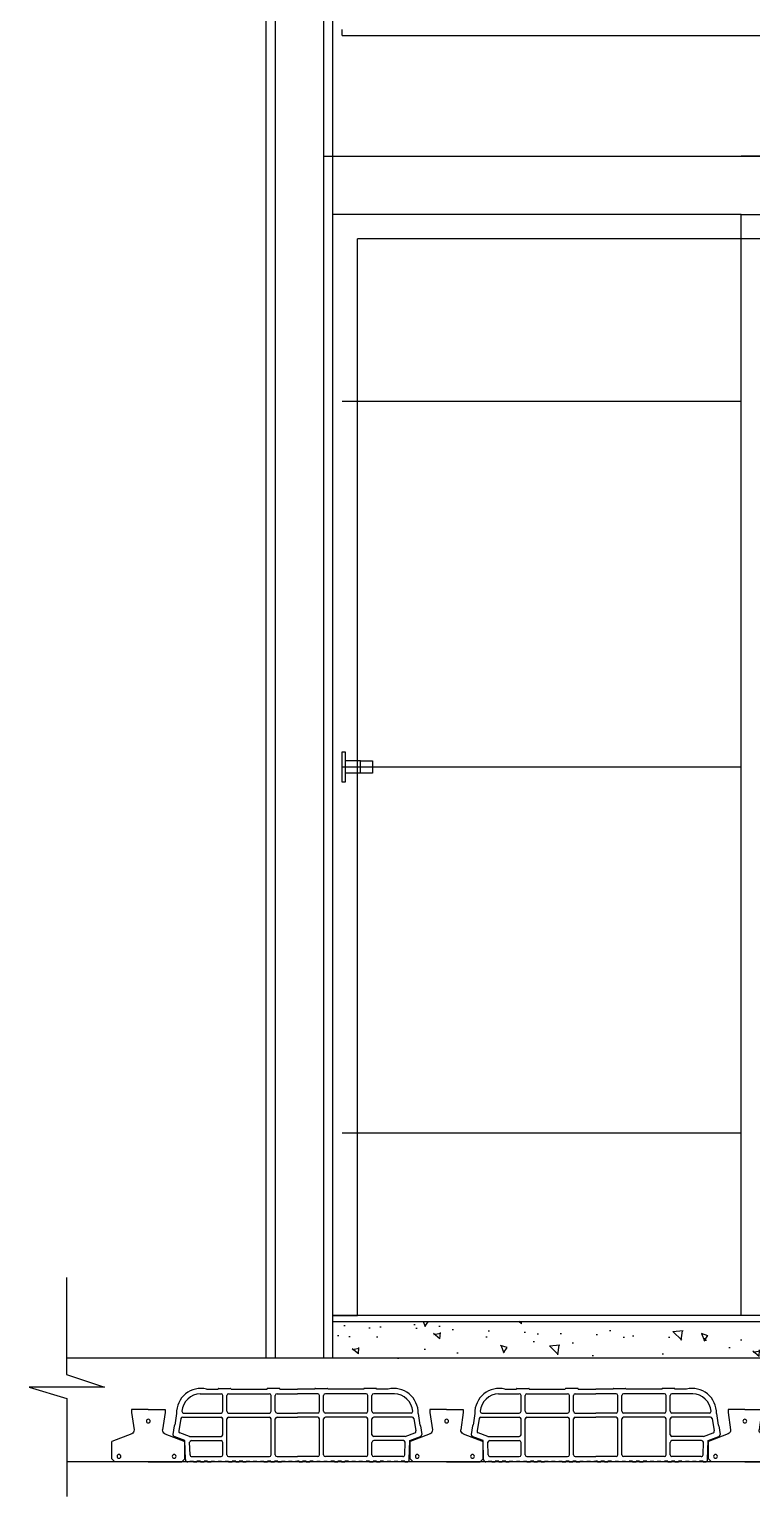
# Model space of a CAD drawing. Header units: metres. Extents: x 198 to 412, y -54 to 17.
# Drawn here: x 279.873 to 281.058, y -26.443 to -24.036 of the extents above; entities that cross this region are included whole.
import ezdxf

# ---------------------------------------------------------------- set-up
doc = ezdxf.new("R2010")
doc.units = ezdxf.units.M
doc.header["$LTSCALE"] = 10
for name, color, linetype in [('01', 1, 'Continuous'), ('02', 2, 'Continuous'), ('02-LH ladrillo hueco 02', 1, 'Continuous'), ('1_MUROS', 6, 'Continuous'), ('A-MUROS', 6, 'Continuous'), ('A-PISOS', 1, 'Continuous'), ('aberturas', 2, 'Continuous'), ('Corte t', 2, 'Continuous'), ('HT-253', 253, 'Continuous'), ('Losa rap sapito', 251, 'Continuous'), ('piso', 1, 'Continuous'), ('TM-REVEST', 252, 'Continuous')]:
    doc.layers.add(name, color=color, linetype=linetype)

# ---------------------------------------------------------------- blocks, each defined once
blk = doc.blocks.new('Losa rap zapito')
at = {"layer": 'Losa rap sapito'}
for p, q in [((283.7711, -291.7719), (283.8051, -291.7719)), ((283.7813, -291.7641), (283.8003, -291.7641)), ((283.8012, -291.7632), (283.8205, -291.7632)), ((283.808, -291.8006), (283.808, -291.7747)), ((283.8147, -291.8006), (283.8147, -291.7747)), ((283.8176, -291.7719), (283.8844, -291.7719)), ((283.8215, -291.7641), (283.8806, -291.7641)), ((283.9008, -291.7632), (283.8815, -291.7632)), ((283.8873, -291.8006), (283.8873, -291.7747)), ((283.8941, -291.8006), (283.8941, -291.7747)), ((283.897, -291.7719), (283.9304, -291.7719)), ((283.9018, -291.7641), (283.9304, -291.7641)), ((283.959, -291.7641), (283.9304, -291.7641)), ((283.9638, -291.7719), (283.9304, -291.7719)), ((283.9599, -291.7632), (283.9792, -291.7632)), ((283.9667, -291.8006), (283.9667, -291.7747)), ((283.9734, -291.8006), (283.9734, -291.7747)), ((284.0431, -291.7719), (283.9763, -291.7719)), ((284.0393, -291.7641), (283.9802, -291.7641)), ((284.0595, -291.7632), (284.0402, -291.7632)), ((284.046, -291.8006), (284.046, -291.7747)), ((284.0527, -291.8006), (284.0527, -291.7747)), ((284.0896, -291.7719), (284.0556, -291.7719)), ((284.0795, -291.7641), (284.0605, -291.7641)), ((283.732, -291.8042), (283.7293, -291.8235)), ((283.7437, -291.8035), (283.8051, -291.8035)), ((283.8176, -291.8035), (283.8844, -291.8035)), ((283.897, -291.8035), (283.9304, -291.8035)), ((283.9638, -291.8035), (283.9304, -291.8035)), ((284.0431, -291.8035), (283.9763, -291.8035)), ((284.117, -291.8035), (284.0556, -291.8035)), ((284.1287, -291.8042), (284.1314, -291.8235)), ((283.7282, -291.8243), (283.7262, -291.8386)), ((283.7394, -291.8124), (283.7357, -291.8329)), ((283.7422, -291.8103), (283.8051, -291.8103)), ((283.7534, -291.8103), (283.8051, -291.8103)), ((283.808, -291.8391), (283.808, -291.8132)), ((283.8147, -291.8721), (283.8147, -291.8132)), ((283.8176, -291.8103), (283.8844, -291.8103)), ((283.8873, -291.8721), (283.8873, -291.8132)), ((283.8941, -291.8721), (283.8941, -291.8132)), ((283.897, -291.8103), (283.9304, -291.8103)), ((283.9638, -291.8103), (283.9304, -291.8103)), ((283.9667, -291.8721), (283.9667, -291.8132)), ((283.9734, -291.8721), (283.9734, -291.8132)), ((284.0431, -291.8103), (283.9763, -291.8103)), ((284.046, -291.8721), (284.046, -291.8132)), ((284.0527, -291.8391), (284.0527, -291.8132)), ((284.1186, -291.8103), (284.0556, -291.8103)), ((284.1073, -291.8103), (284.0556, -291.8103)), ((284.1214, -291.8124), (284.125, -291.8329)), ((284.1325, -291.8243), (284.1346, -291.8386)), ((283.7459, -291.8484), (283.728, -291.8417)), ((283.7534, -291.842), (283.7376, -291.836)), ((283.7466, -291.8799), (283.7459, -291.8484)), ((283.7534, -291.842), (283.8051, -291.842)), ((283.7542, -291.8721), (283.7536, -291.851)), ((283.7565, -291.8487), (283.8051, -291.8487)), ((283.808, -291.8721), (283.808, -291.8516)), ((284.0527, -291.8721), (284.0527, -291.8516)), ((284.1073, -291.842), (284.0556, -291.842)), ((284.1043, -291.8487), (284.0556, -291.8487)), ((284.1066, -291.8721), (284.1071, -291.851)), ((284.1073, -291.842), (284.1232, -291.836)), ((284.1141, -291.8799), (284.1149, -291.8484)), ((284.1149, -291.8484), (284.1327, -291.8417)), ((283.7571, -291.8749), (283.8051, -291.8749)), ((283.8176, -291.8749), (283.8844, -291.8749)), ((283.897, -291.8749), (283.9304, -291.8749)), ((283.9638, -291.8749), (283.9304, -291.8749)), ((284.0431, -291.8749), (283.9763, -291.8749)), ((284.1037, -291.8749), (284.0556, -291.8749)), ((283.7541, -291.8836), (283.7504, -291.8836)), ((283.7541, -291.8836), (283.7516, -291.8836)), ((283.7541, -291.8836), (283.7516, -291.8836)), ((283.7541, -291.8836), (283.7541, -291.8827)), ((283.7541, -291.8827), (283.7598, -291.8827)), ((283.7598, -291.8836), (283.7598, -291.8827)), ((283.7598, -291.8836), (283.7656, -291.8836)), ((283.7714, -291.8827), (283.7656, -291.8827)), ((283.7656, -291.8836), (283.7656, -291.8827)), ((283.7714, -291.8836), (283.7714, -291.8827)), ((283.7714, -291.8836), (283.7772, -291.8836)), ((283.7772, -291.8836), (283.7772, -291.8827)), ((283.783, -291.8827), (283.7772, -291.8827)), ((283.783, -291.8836), (283.783, -291.8827)), ((283.783, -291.8836), (283.7887, -291.8836)), ((283.7887, -291.8836), (283.7887, -291.8827)), ((283.7887, -291.8827), (283.7945, -291.8827)), ((283.7945, -291.8836), (283.7945, -291.8827)), ((283.8003, -291.8836), (283.7945, -291.8836)), ((283.8003, -291.8827), (283.8061, -291.8827)), ((283.8003, -291.8836), (283.8003, -291.8827)), ((283.8061, -291.8836), (283.8061, -291.8827)), ((283.8119, -291.8836), (283.8061, -291.8836)), ((283.8119, -291.8827), (283.8176, -291.8827)), ((283.8119, -291.8836), (283.8119, -291.8827)), ((283.8119, -291.8827), (283.8176, -291.8827)), ((283.8176, -291.8836), (283.8176, -291.8827)), ((283.8176, -291.8836), (283.8234, -291.8836)), ((283.8292, -291.8827), (283.8234, -291.8827)), ((283.8234, -291.8836), (283.8234, -291.8827)), ((283.8292, -291.8836), (283.8292, -291.8827)), ((283.8292, -291.8836), (283.835, -291.8836)), ((283.835, -291.8836), (283.835, -291.8827)), ((283.8408, -291.8827), (283.835, -291.8827)), ((283.8408, -291.8836), (283.8408, -291.8827)), ((283.8408, -291.8836), (283.8465, -291.8836)), ((283.8465, -291.8836), (283.8465, -291.8827)), ((283.8465, -291.8827), (283.8523, -291.8827)), ((283.8523, -291.8836), (283.8523, -291.8827)), ((283.8581, -291.8836), (283.8523, -291.8836)), ((283.8581, -291.8827), (283.8639, -291.8827)), ((283.8581, -291.8836), (283.8581, -291.8827)), ((283.8639, -291.8836), (283.8639, -291.8827)), ((283.8697, -291.8836), (283.8639, -291.8836)), ((283.8697, -291.8827), (283.8755, -291.8827)), ((283.8697, -291.8836), (283.8697, -291.8827)), ((283.8697, -291.8827), (283.8755, -291.8827)), ((283.8755, -291.8836), (283.8755, -291.8827)), ((283.8755, -291.8836), (283.8812, -291.8836)), ((283.887, -291.8827), (283.8812, -291.8827)), ((283.8812, -291.8836), (283.8812, -291.8827)), ((283.887, -291.8836), (283.887, -291.8827)), ((283.887, -291.8836), (283.8928, -291.8836)), ((283.8928, -291.8836), (283.8928, -291.8827)), ((283.8986, -291.8827), (283.8928, -291.8827)), ((283.8986, -291.8836), (283.8986, -291.8827)), ((283.8986, -291.8836), (283.9044, -291.8836)), ((283.9044, -291.8836), (283.9044, -291.8827)), ((283.9044, -291.8827), (283.9101, -291.8827)), ((283.9101, -291.8836), (283.9101, -291.8827)), ((283.9159, -291.8836), (283.9101, -291.8836)), ((283.9159, -291.8827), (283.9217, -291.8827)), ((283.9159, -291.8836), (283.9159, -291.8827)), ((283.9217, -291.8836), (283.9217, -291.8827)), ((283.9275, -291.8836), (283.9217, -291.8836)), ((283.9275, -291.8836), (283.9275, -291.8827)), ((283.9275, -291.8827), (283.9304, -291.8827)), ((283.9333, -291.8827), (283.9304, -291.8827)), ((283.9333, -291.8836), (283.9333, -291.8827)), ((283.9333, -291.8836), (283.939, -291.8836)), ((283.9448, -291.8827), (283.939, -291.8827)), ((283.939, -291.8836), (283.939, -291.8827)), ((283.9448, -291.8836), (283.9448, -291.8827)), ((283.9448, -291.8836), (283.9506, -291.8836)), ((283.9506, -291.8836), (283.9506, -291.8827)), ((283.9564, -291.8827), (283.9506, -291.8827)), ((283.9564, -291.8836), (283.9564, -291.8827)), ((283.9622, -291.8836), (283.9564, -291.8836)), ((283.9622, -291.8836), (283.9622, -291.8827)), ((283.9622, -291.8827), (283.9679, -291.8827)), ((283.9679, -291.8836), (283.9679, -291.8827)), ((283.9737, -291.8836), (283.9679, -291.8836)), ((283.9737, -291.8827), (283.9795, -291.8827)), ((283.9737, -291.8836), (283.9737, -291.8827)), ((283.9795, -291.8836), (283.9795, -291.8827)), ((283.9853, -291.8836), (283.9795, -291.8836)), ((283.9911, -291.8827), (283.9853, -291.8827)), ((283.9853, -291.8836), (283.9853, -291.8827)), ((283.9911, -291.8827), (283.9853, -291.8827)), ((283.9911, -291.8836), (283.9911, -291.8827)), ((283.9911, -291.8836), (283.9968, -291.8836)), ((284.0026, -291.8827), (283.9968, -291.8827)), ((283.9968, -291.8836), (283.9968, -291.8827)), ((284.0026, -291.8836), (284.0026, -291.8827)), ((284.0026, -291.8836), (284.0084, -291.8836)), ((284.0084, -291.8836), (284.0084, -291.8827)), ((284.0142, -291.8827), (284.0084, -291.8827)), ((284.0142, -291.8836), (284.0142, -291.8827)), ((284.02, -291.8836), (284.0142, -291.8836)), ((284.02, -291.8836), (284.02, -291.8827)), ((284.02, -291.8827), (284.0258, -291.8827)), ((284.0258, -291.8836), (284.0258, -291.8827)), ((284.0315, -291.8836), (284.0258, -291.8836)), ((284.0315, -291.8827), (284.0373, -291.8827)), ((284.0315, -291.8836), (284.0315, -291.8827)), ((284.0373, -291.8836), (284.0373, -291.8827)), ((284.0431, -291.8836), (284.0373, -291.8836)), ((284.0489, -291.8827), (284.0431, -291.8827)), ((284.0431, -291.8836), (284.0431, -291.8827)), ((284.0489, -291.8827), (284.0431, -291.8827)), ((284.0489, -291.8836), (284.0489, -291.8827)), ((284.0489, -291.8836), (284.0547, -291.8836)), ((284.0604, -291.8827), (284.0547, -291.8827)), ((284.0547, -291.8836), (284.0547, -291.8827)), ((284.0604, -291.8836), (284.0604, -291.8827)), ((284.0604, -291.8836), (284.0662, -291.8836)), ((284.0662, -291.8836), (284.0662, -291.8827)), ((284.072, -291.8827), (284.0662, -291.8827)), ((284.072, -291.8836), (284.072, -291.8827)), ((284.0778, -291.8836), (284.072, -291.8836)), ((284.0778, -291.8836), (284.0778, -291.8827)), ((284.0778, -291.8827), (284.0836, -291.8827)), ((284.0836, -291.8836), (284.0836, -291.8827)), ((284.0893, -291.8836), (284.0836, -291.8836)), ((284.0893, -291.8827), (284.0951, -291.8827)), ((284.0893, -291.8836), (284.0893, -291.8827)), ((284.0951, -291.8836), (284.0951, -291.8827)), ((284.1009, -291.8836), (284.0951, -291.8836)), ((284.1009, -291.8836), (284.1009, -291.8827)), ((284.1067, -291.8827), (284.1009, -291.8827)), ((284.1067, -291.8836), (284.1067, -291.8827)), ((284.1067, -291.8836), (284.1092, -291.8836)), ((284.1067, -291.8836), (284.1092, -291.8836)), ((284.1067, -291.8836), (284.1103, -291.8836))]:
    blk.add_line(p, q, dxfattribs=at)
for centre, radius, start, end in [((283.7724, -291.8035), 0.0404, 77.2971, 181.0135), ((283.7724, -291.8035), 0.0317, 92.259, 174.7894), ((283.8012, -291.7641), 0.000963, 90, 180), ((283.8051, -291.7747), 0.00289, 0, 90), ((283.8176, -291.7747), 0.00289, 90, 180), ((283.8205, -291.7641), 0.000963, 0, 90), ((283.8815, -291.7641), 0.000963, 90, 180), ((283.8844, -291.7747), 0.00289, 0, 90), ((283.897, -291.7747), 0.00289, 90, 180), ((283.9008, -291.7641), 0.000963, 0, 90), ((283.9599, -291.7641), 0.000963, 90, 180), ((283.9638, -291.7747), 0.00289, 0, 90), ((283.9763, -291.7747), 0.00289, 90, 180), ((283.9792, -291.7641), 0.000963, 0, 90), ((284.0402, -291.7641), 0.000963, 90, 180), ((284.0431, -291.7747), 0.00289, 0, 90), ((284.0556, -291.7747), 0.00289, 90, 180), ((284.0595, -291.7641), 0.000963, 0, 90), ((284.0883, -291.8035), 0.0404, 358.9865, 102.7029), ((284.0883, -291.8035), 0.0317, 5.2106, 87.741), ((283.7437, -291.8006), 0.00289, 180.2316, 270), ((283.8051, -291.8006), 0.00289, 270, 0), ((283.8176, -291.8006), 0.00289, 180, 270), ((283.8844, -291.8006), 0.00289, 270, 0), ((283.897, -291.8006), 0.00289, 180, 270), ((283.9638, -291.8006), 0.00289, 270, 0), ((283.9763, -291.8006), 0.00289, 180, 270), ((284.0431, -291.8006), 0.00289, 270, 0), ((284.0556, -291.8006), 0.00289, 180, 270), ((284.117, -291.8006), 0.00289, 270, 359.7684), ((283.7292, -291.8244), 0.000963, 81.8699, 171.8699), ((283.7422, -291.8132), 0.00289, 90, 165.2593), ((283.8051, -291.8132), 0.00289, 0, 90), ((283.8176, -291.8132), 0.00289, 90, 180), ((283.8844, -291.8132), 0.00289, 0, 90), ((283.897, -291.8132), 0.00289, 90, 180), ((283.9638, -291.8132), 0.00289, 0, 90), ((283.9763, -291.8132), 0.00289, 90, 180), ((284.0431, -291.8132), 0.00289, 0, 90), ((284.0556, -291.8132), 0.00289, 90, 180), ((284.1186, -291.8132), 0.00289, 14.7407, 90), ((284.1316, -291.8244), 0.000963, 8.1301, 98.1301), ((283.729, -291.839), 0.00289, 171.8699, 249.444), ((283.7386, -291.8333), 0.00289, 171.8699, 249.444), ((283.7565, -291.8516), 0.00289, 90, 168.5947), ((283.8051, -291.8391), 0.00289, 270, 0), ((283.8051, -291.8516), 0.00289, 0, 90), ((284.0556, -291.8391), 0.00289, 180, 270), ((284.0556, -291.8516), 0.00289, 90, 180), ((284.1043, -291.8516), 0.00289, 11.4053, 90), ((284.1222, -291.8333), 0.00289, 290.556, 8.1301), ((284.1317, -291.839), 0.00289, 290.556, 8.1301), ((283.7571, -291.8721), 0.00289, 180, 271.41), ((283.8051, -291.8721), 0.00289, 270, 0), ((283.8176, -291.8721), 0.00289, 180, 270), ((283.8844, -291.8721), 0.00289, 270, 0), ((283.897, -291.8721), 0.00289, 180, 270), ((283.9638, -291.8721), 0.00289, 270, 0), ((283.9763, -291.8721), 0.00289, 180, 270), ((284.0431, -291.8721), 0.00289, 270, 0), ((284.0556, -291.8721), 0.00289, 180, 270), ((284.1037, -291.8721), 0.00289, 268.59, 0), ((283.7505, -291.8797), 0.0039, 182.4799, 268.1248), ((284.1102, -291.8797), 0.0039, 271.8752, 357.5201)]:
    blk.add_arc(centre, radius, start, end, dxfattribs=at)
blk = doc.blocks.new('VIGUETA NUEVA')
at = {"layer": '02'}
for p, q in [((852.3054, 1549.6661), (852.2767, 1549.6661)), ((852.2767, 1549.6661), (852.2767, 1549.6611)), ((852.3054, 1549.6661), (852.3342, 1549.6661)), ((852.3342, 1549.6661), (852.3342, 1549.6611)), ((852.2767, 1549.6611), (852.2809, 1549.6312)), ((852.3342, 1549.6611), (852.3299, 1549.6312)), ((852.2769, 1549.6243), (852.2429, 1549.6111)), ((852.3339, 1549.6243), (852.3679, 1549.6111)), ((852.2429, 1549.5811), (852.2429, 1549.6111)), ((852.3679, 1549.5811), (852.3679, 1549.6111)), ((852.2429, 1549.5811), (852.2479, 1549.5761)), ((852.3054, 1549.5761), (852.2479, 1549.5761)), ((852.3054, 1549.5761), (852.3629, 1549.5761)), ((852.3679, 1549.5811), (852.3629, 1549.5761))]:
    blk.add_line(p, q, dxfattribs=at)
for centre, start, end in [((852.2739, 1549.6307), 294.8533, 4.4381), ((852.3369, 1549.6307), 175.5619, 245.1467)]:
    blk.add_arc(centre, 0.00704, start, end, dxfattribs=at)
blk = doc.blocks.new('VIGUETA NUEVA1')
at = {"layer": 'piso'}
for centre in [(0, -0.02), (-0.0444, -0.0805), (0.0504, -0.0805)]:
    blk.add_circle(centre, 0.00324, dxfattribs=at)
at = {"layer": '1_MUROS'}
blk.add_blockref('VIGUETA NUEVA', (-852.3054, -1549.6661), dxfattribs=at)

msp = doc.modelspace()

# ---------------------------------------------------------------- hatches: boundary and pattern name
at = {"layer": 'HT-253'}
h = msp.add_hatch(dxfattribs=at)
h.set_pattern_fill('AR-CONC', color=256, scale=0.0007, angle=90)
h.set_pattern_definition([(140, (-1019.07582, 349.89201), (0.01115736, 0.127529268), [0.013335, -0.146685]), (85, (-1019.07582, 349.89201), (-0.133739792, -0.024670395), [0.010668, -0.117348409]), (190.451445, (-1019.07489, 349.90264), (-0.122582426, 0.102858873), [0.011333006, -0.124663171]), (136.1842, (-1019.11138, 349.89201), (0.02942963, 0.189755329), [0.0200025, -0.2200275]), (186.635558, (-1019.10893, 349.90782), (-0.173198287, 0.166182894), [0.016999516, -0.186994926]), (81.184151, (-1019.11138, 349.89201), (-0.173198287, 0.166182894), [0.016001977, -0.176021812]), (111, (-1019.10249, 349.90979), (0.071585639, 0.106130074), [0.013335, -0.146685]), (56, (-1019.10249, 349.90979), (-0.128931576, 0.04326142), [0.010668, -0.117348]), (161.451445, (-1019.09652, 349.91864), (-0.057345938, 0.149391493), [0.011333006, -0.124662956]), (127.5, (-1019.07582, 349.89201), (-0.0591885272, 0.0021620223), [0, -0.1159256, 0, -0.119126, 0, -0.1177925]), (97.5, (-1019.07582, 349.89201), (-0.0701264024, 0.0467737638), [0, -0.0679196, 0, -0.1132586, 0, -0.0448945]), (57.5, (-1019.07582, 349.85236), (0.0040101208, 0.0949134166), [0, -0.04445, 0, -0.138684, 0, -0.184023]), (47.5, (-1019.07582, 349.83458), (-0.0177985437, 0.103690427), [0, -0.057785, 0, -0.0921004, 0, -0.130683])])
h.paths.add_polyline_path([(280.3714, -26.1563), (282.1266, -26.1563), (282.1266, -26.2163), (280.3714, -26.2163)])

# ---------------------------------------------------------------- linework, layer by layer
at = {"color": 5}
for p, q in [((282.5523, -26.2163, 0), (279.9339, -26.2163, 0)), ((282.5523, -26.3863, 0), (279.9345, -26.3863, 0))]:
    msp.add_line(p, q, dxfattribs=at)
at = {"layer": '01'}
for p, q in [((280.3864, -24.0463, 0), (280.3864, -24.0363, 0)), ((280.3864, -24.0463, 0), (281.7256, -24.0463, 0)), ((280.3564, -24.2443, 0), (281.7256, -24.2443, 0)), ((281.7256, -24.2443, 0), (281.041, -24.2443, 0)), ((281.041, -24.3401, 0), (280.3714, -24.3401, 0)), ((280.4114, -26.1463, 0), (280.4114, -24.3801, 0)), ((281.076, -24.3801, 0), (280.4114, -24.3801, 0)), ((280.4164, -25.2363, 0), (280.3914, -25.2363, 0)), ((280.4164, -25.2563, 0), (280.3914, -25.2563, 0)), ((280.3714, -26.1463, 0), (280.4114, -26.1463, 0))]:
    msp.add_line(p, q, dxfattribs=at)
at = {"layer": '01', "elevation": 0}
msp.add_lwpolyline([(280.3864, -25.2713), (280.3864, -25.2213), (280.3914, -25.2213), (280.3914, -25.2713), (280.3864, -25.2713)], dxfattribs=at)
at = {"layer": '02', "elevation": 0}
msp.add_lwpolyline([(280.4164, -25.2363), (280.4364, -25.2363), (280.4364, -25.2563), (280.4164, -25.2563)], close=True, dxfattribs=at)
at = {"layer": '02', "color": 3, "elevation": 0}
msp.add_lwpolyline([(279.9339, -26.0836), (279.9339, -26.243), (279.9964, -26.2637), (279.8731, -26.2637), (279.9345, -26.2823), (279.9345, -26.4433)], dxfattribs=at)
at = {"layer": '02-LH ladrillo hueco 02'}
msp.add_line((280.3714, -26.2163, 0), (280.3714, -22.8163, 0), dxfattribs=at)
at = {"layer": '02-LH ladrillo hueco 02', "elevation": 0}
msp.add_lwpolyline([(280.2614, -22.8163), (280.2614, -26.2163)], dxfattribs=at)
at = {"layer": 'A-MUROS'}
msp.add_line((280.3564, -26.2163, 0), (280.3564, -22.8163, 0), dxfattribs=at)
at = {"layer": 'A-MUROS', "elevation": 0}
msp.add_lwpolyline([(280.2764, -22.8163), (280.2764, -26.2163)], dxfattribs=at)
at = {"layer": 'A-PISOS', "elevation": 0}
for points in [[(282.2206, -26.1463), (281.6033, -26.1463), (281.6033, -26.1463), (280.3714, -26.1463)], [(282.2206, -26.1563), (281.5933, -26.1563), (281.5933, -26.1563), (280.3714, -26.1563)]]:
    msp.add_lwpolyline(points, dxfattribs=at)
at = {"layer": 'aberturas', "color": 1, "elevation": 0}
msp.add_lwpolyline([(281.041, -26.1463), (281.041, -24.3401), (281.7256, -24.3401)], dxfattribs=at)
at = {"layer": 'TM-REVEST'}
for p, q in [((280.3864, -24.6463, 0), (281.041, -24.6463, 0)), ((280.3864, -25.2463, 0), (281.041, -25.2463, 0)), ((280.3864, -25.8463, 0), (281.041, -25.8463, 0))]:
    msp.add_line(p, q, dxfattribs=at)

# ---------------------------------------------------------------- block references
at = {"layer": 'A-MUROS'}
for p in [(-3.6174, 265.4973, 0), (-3.1279, 265.4973, 0)]:
    msp.add_blockref('Losa rap zapito', p, dxfattribs=at)
at = {"layer": 'Corte t', "xscale": -0.9559179682510148, "yscale": 0.9559179682510148, "zscale": 0.9559179682510148}
for p in [(280.0684, -26.3003, 0), (280.5579, -26.3003, 0), (281.0473, -26.3003, 0)]:
    msp.add_blockref('VIGUETA NUEVA1', p, dxfattribs=at)

doc.saveas('drawing.dxf')
